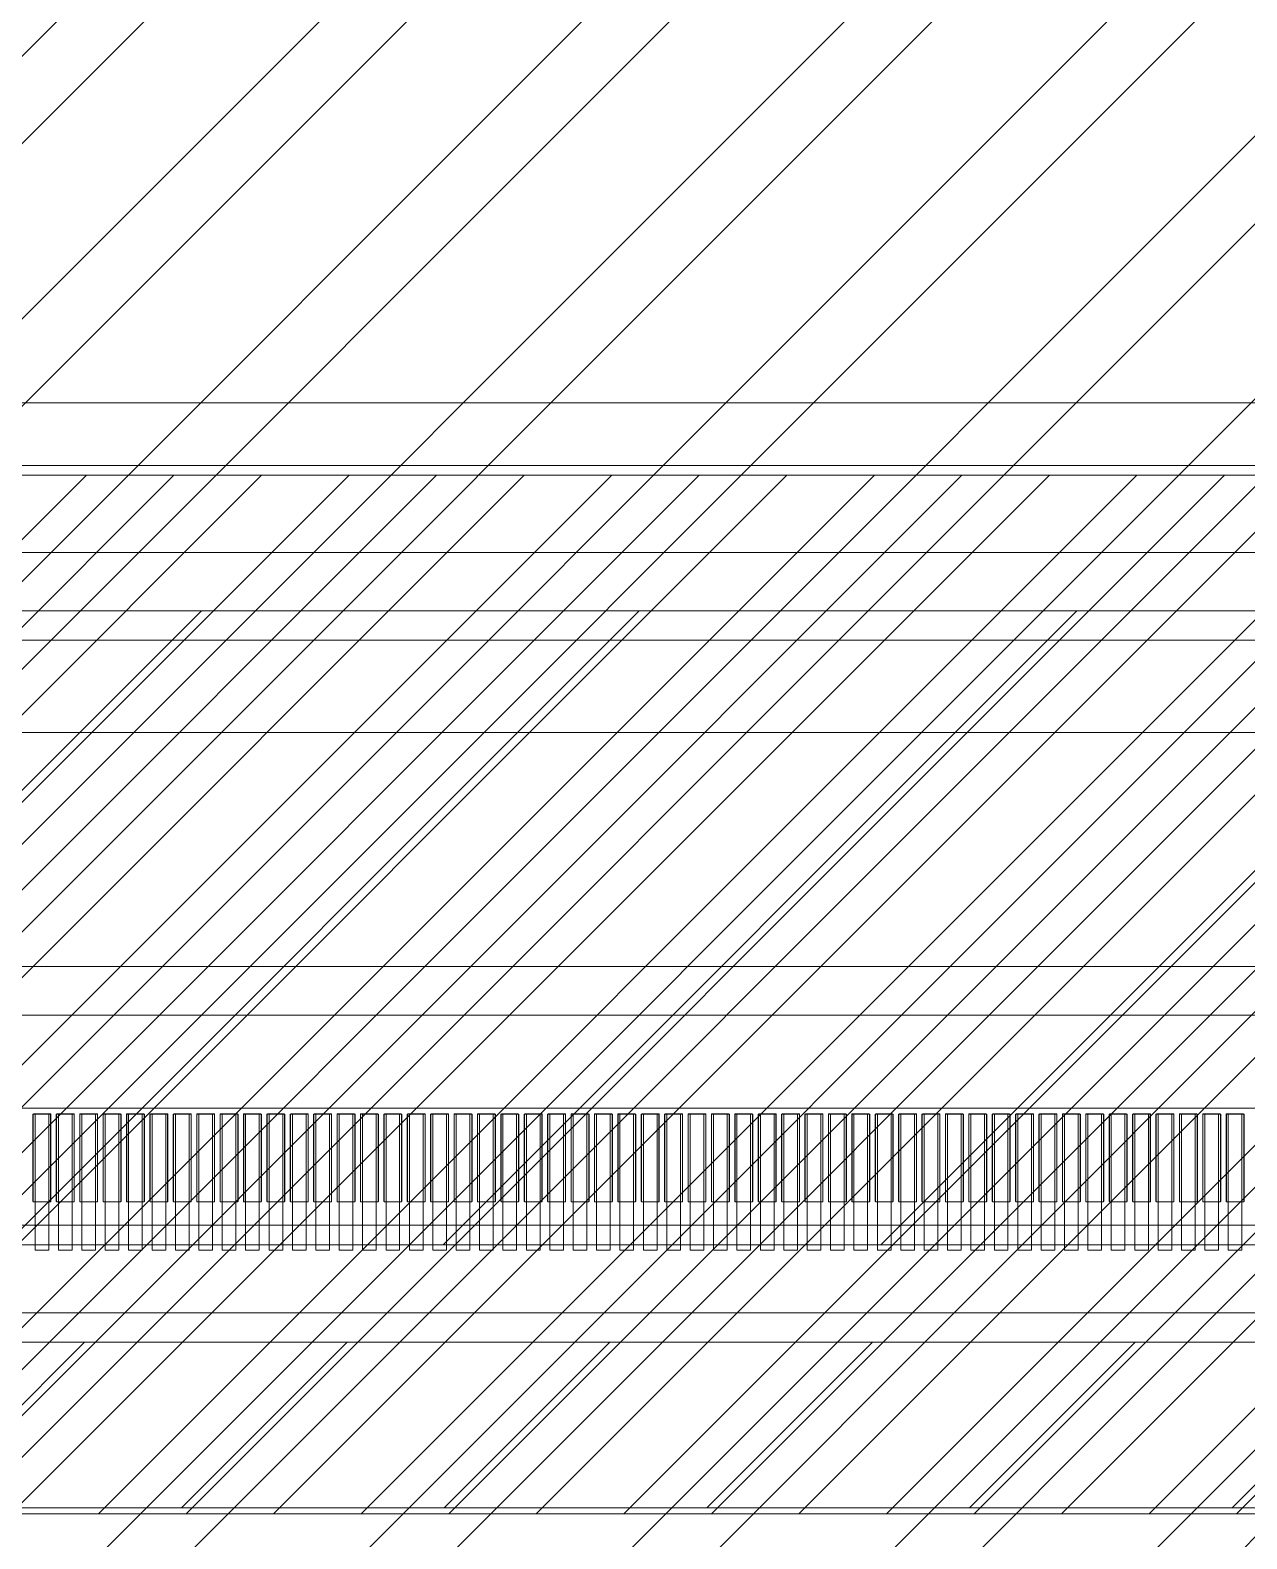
# Model space of a CAD drawing. Header units: millimetres. Extents: x 1065 to 1969, y -17351 to -16712.
# Drawn here: x 1402.45 to 1408.69, y -17104.09 to -17096.36 of the extents above; entities that cross this region are included whole.
import ezdxf

# ---------------------------------------------------------------- set-up
doc = ezdxf.new("R2010")
doc.units = ezdxf.units.MM
doc.layers.get('0').update_dxf_attribs({"lineweight": 20})
doc.layers.add('_', color=7, linetype='Continuous')
for name, color, linetype, lineweight in [('bl', 7, 'Continuous', 25), ('chip_btm.drawing', 9, 'Continuous', 100), ('chip_top.drawing', 3, 'Continuous', 100), ('DIM', 3, 'Continuous', 20), ('dummy.drawing', 7, 'Continuous', 100), ('epin', 13, 'Continuous', 9), ('FPC', 1, 'Continuous', 13), ('GE.drawing', 6, 'Continuous', 100), ('GE_MASK.drawing', 5, 'Continuous', 100), ('L245.P200', 19, 'Continuous', 100), ('下扩散', 201, 'Continuous', 13)]:
    doc.layers.add(name, color=color, linetype=linetype, lineweight=lineweight)

# ---------------------------------------------------------------- blocks, each defined once
blk = doc.blocks.new('*u15')
at = {"color": 2, "lineweight": 5}
for points in [[(-5.8447, 0.3488), (-5.9147, 0.3488), (-5.9147, -0.3512), (-5.8447, -0.3512)], [(-5.7247, 0.3488), (-5.7947, 0.3488), (-5.7947, -0.3512), (-5.7247, -0.3512)], [(-5.6047, 0.3488), (-5.6747, 0.3488), (-5.6747, -0.3512), (-5.6047, -0.3512)], [(-5.4847, 0.3488), (-5.5547, 0.3488), (-5.5547, -0.3512), (-5.4847, -0.3512)], [(-5.3647, 0.3488), (-5.4347, 0.3488), (-5.4347, -0.3512), (-5.3647, -0.3512)], [(-5.2447, 0.3488), (-5.3147, 0.3488), (-5.3147, -0.3512), (-5.2447, -0.3512)], [(-5.1247, 0.3488), (-5.1947, 0.3488), (-5.1947, -0.3512), (-5.1247, -0.3512)], [(-5.0047, 0.3488), (-5.0747, 0.3488), (-5.0747, -0.3512), (-5.0047, -0.3512)], [(-4.8847, 0.3488), (-4.9547, 0.3488), (-4.9547, -0.3512), (-4.8847, -0.3512)], [(-4.7647, 0.3488), (-4.8347, 0.3488), (-4.8347, -0.3512), (-4.7647, -0.3512)], [(-4.6447, 0.3488), (-4.7147, 0.3488), (-4.7147, -0.3512), (-4.6447, -0.3512)], [(-4.5247, 0.3488), (-4.5947, 0.3488), (-4.5947, -0.3512), (-4.5247, -0.3512)], [(-4.4047, 0.3488), (-4.4747, 0.3488), (-4.4747, -0.3512), (-4.4047, -0.3512)], [(-4.2847, 0.3488), (-4.3547, 0.3488), (-4.3547, -0.3512), (-4.2847, -0.3512)], [(-4.1647, 0.3488), (-4.2347, 0.3488), (-4.2347, -0.3512), (-4.1647, -0.3512)], [(-4.0447, 0.3488), (-4.1147, 0.3488), (-4.1147, -0.3512), (-4.0447, -0.3512)], [(-3.9247, 0.3488), (-3.9947, 0.3488), (-3.9947, -0.3512), (-3.9247, -0.3512)], [(-3.8047, 0.3488), (-3.8747, 0.3488), (-3.8747, -0.3512), (-3.8047, -0.3512)], [(-3.6847, 0.3488), (-3.7547, 0.3488), (-3.7547, -0.3512), (-3.6847, -0.3512)], [(-3.5647, 0.3488), (-3.6347, 0.3488), (-3.6347, -0.3512), (-3.5647, -0.3512)], [(-3.4447, 0.3488), (-3.5147, 0.3488), (-3.5147, -0.3512), (-3.4447, -0.3512)], [(-3.3247, 0.3488), (-3.3947, 0.3488), (-3.3947, -0.3512), (-3.3247, -0.3512)], [(-3.2047, 0.3488), (-3.2747, 0.3488), (-3.2747, -0.3512), (-3.2047, -0.3512)], [(-3.0847, 0.3488), (-3.1547, 0.3488), (-3.1547, -0.3512), (-3.0847, -0.3512)], [(-2.9647, 0.3488), (-3.0347, 0.3488), (-3.0347, -0.3512), (-2.9647, -0.3512)], [(-2.8447, 0.3488), (-2.9147, 0.3488), (-2.9147, -0.3512), (-2.8447, -0.3512)], [(-2.7247, 0.3488), (-2.7947, 0.3488), (-2.7947, -0.3512), (-2.7247, -0.3512)], [(-2.6047, 0.3488), (-2.6747, 0.3488), (-2.6747, -0.3512), (-2.6047, -0.3512)], [(-2.4847, 0.3488), (-2.5547, 0.3488), (-2.5547, -0.3512), (-2.4847, -0.3512)], [(-2.3647, 0.3488), (-2.4347, 0.3488), (-2.4347, -0.3512), (-2.3647, -0.3512)], [(-2.2447, 0.3488), (-2.3147, 0.3488), (-2.3147, -0.3512), (-2.2447, -0.3512)], [(-2.1247, 0.3488), (-2.1947, 0.3488), (-2.1947, -0.3512), (-2.1247, -0.3512)], [(-2.0047, 0.3488), (-2.0747, 0.3488), (-2.0747, -0.3512), (-2.0047, -0.3512)], [(-1.8847, 0.3488), (-1.9547, 0.3488), (-1.9547, -0.3512), (-1.8847, -0.3512)], [(-1.7647, 0.3488), (-1.8347, 0.3488), (-1.8347, -0.3512), (-1.7647, -0.3512)], [(-1.6447, 0.3488), (-1.7147, 0.3488), (-1.7147, -0.3512), (-1.6447, -0.3512)], [(-1.5247, 0.3488), (-1.5947, 0.3488), (-1.5947, -0.3512), (-1.5247, -0.3512)], [(-1.4047, 0.3488), (-1.4747, 0.3488), (-1.4747, -0.3512), (-1.4047, -0.3512)], [(-1.2847, 0.3488), (-1.3547, 0.3488), (-1.3547, -0.3512), (-1.2847, -0.3512)], [(-1.1647, 0.3488), (-1.2347, 0.3488), (-1.2347, -0.3512), (-1.1647, -0.3512)], [(-1.0447, 0.3488), (-1.1147, 0.3488), (-1.1147, -0.3512), (-1.0447, -0.3512)], [(-0.9247, 0.3488), (-0.9947, 0.3488), (-0.9947, -0.3512), (-0.9247, -0.3512)], [(-0.8047, 0.3488), (-0.8747, 0.3488), (-0.8747, -0.3512), (-0.8047, -0.3512)], [(-0.6847, 0.3488), (-0.7547, 0.3488), (-0.7547, -0.3512), (-0.6847, -0.3512)], [(-0.5647, 0.3488), (-0.6347, 0.3488), (-0.6347, -0.3512), (-0.5647, -0.3512)], [(-0.4447, 0.3488), (-0.5147, 0.3488), (-0.5147, -0.3512), (-0.4447, -0.3512)], [(-0.3247, 0.3488), (-0.3947, 0.3488), (-0.3947, -0.3512), (-0.3247, -0.3512)], [(-0.2047, 0.3488), (-0.2747, 0.3488), (-0.2747, -0.3512), (-0.2047, -0.3512)], [(-0.0847, 0.3488), (-0.1547, 0.3488), (-0.1547, -0.3512), (-0.0847, -0.3512)], [(0.0353, 0.3488), (-0.0347, 0.3488), (-0.0347, -0.3512), (0.0353, -0.3512)], [(0.1553, 0.3488), (0.0853, 0.3488), (0.0853, -0.3512), (0.1553, -0.3512)], [(0.2753, 0.3488), (0.2053, 0.3488), (0.2053, -0.3512), (0.2753, -0.3512)]]:
    blk.add_lwpolyline(points, close=True, dxfattribs=at)
blk = doc.blocks.new('*u17')
at = {"color": 2, "lineweight": 5}
blk.add_lwpolyline([(-137.98, 90.1768), (-0.98, 90.1768), (-0.98, -130.2232), (-137.98, -130.2232)], close=True, dxfattribs=at)
at = {"layer": 'chip_btm.drawing', "color": 4, "linetype": 'Continuous', "lineweight": 5}
blk.add_lwpolyline([(-138.96, -134.1192), (0, -134.1192), (0, 91.0568), (-138.96, 91.0568)], close=True, dxfattribs=at)
at = {"layer": 'chip_top.drawing', "color": 125, "linetype": 'Continuous', "lineweight": 5}
blk.add_lwpolyline([(-138.96, -131.1192), (0, -131.1192), (0, 91.0568), (-138.96, 91.0568)], close=True, dxfattribs=at)
blk.add_lwpolyline([(-138.96, -131.1192), (0, -131.1192), (0, 91.0568), (-138.96, 91.0568)], close=True, dxfattribs=at)
at = {"layer": 'chip_top.drawing', "color": 4, "linetype": 'Continuous', "lineweight": 5}
blk.add_lwpolyline([(-138.96, -131.1192), (0, -131.1192), (0, 91.0568), (-138.96, 91.0568)], close=True, dxfattribs=at)
at = {"layer": 'dummy.drawing', "color": 2, "linetype": 'Continuous', "lineweight": 5}
for points in [[(-72.885, -133.9992), (-72.795, -133.9992), (-72.795, -133.5492), (-72.885, -133.5492)], [(-72.765, -133.9992), (-72.675, -133.9992), (-72.675, -133.5492), (-72.765, -133.5492)], [(-72.645, -133.9992), (-72.555, -133.9992), (-72.555, -133.5492), (-72.645, -133.5492)], [(-72.525, -133.9992), (-72.435, -133.9992), (-72.435, -133.5492), (-72.525, -133.5492)], [(-72.405, -133.9992), (-72.315, -133.9992), (-72.315, -133.5492), (-72.405, -133.5492)], [(-72.285, -133.9992), (-72.195, -133.9992), (-72.195, -133.5492), (-72.285, -133.5492)], [(-72.165, -133.9992), (-72.075, -133.9992), (-72.075, -133.5492), (-72.165, -133.5492)], [(-72.045, -133.9992), (-71.955, -133.9992), (-71.955, -133.5492), (-72.045, -133.5492)], [(-71.925, -133.9992), (-71.835, -133.9992), (-71.835, -133.5492), (-71.925, -133.5492)], [(-71.805, -133.9992), (-71.715, -133.9992), (-71.715, -133.5492), (-71.805, -133.5492)], [(-71.685, -133.9992), (-71.595, -133.9992), (-71.595, -133.5492), (-71.685, -133.5492)], [(-71.565, -133.9992), (-71.475, -133.9992), (-71.475, -133.5492), (-71.565, -133.5492)], [(-71.445, -133.9992), (-71.355, -133.9992), (-71.355, -133.5492), (-71.445, -133.5492)], [(-71.325, -133.9992), (-71.235, -133.9992), (-71.235, -133.5492), (-71.325, -133.5492)], [(-71.205, -133.9992), (-71.115, -133.9992), (-71.115, -133.5492), (-71.205, -133.5492)], [(-71.085, -133.9992), (-70.995, -133.9992), (-70.995, -133.5492), (-71.085, -133.5492)], [(-70.965, -133.9992), (-70.875, -133.9992), (-70.875, -133.5492), (-70.965, -133.5492)], [(-70.845, -133.9992), (-70.755, -133.9992), (-70.755, -133.5492), (-70.845, -133.5492)], [(-70.725, -133.9992), (-70.635, -133.9992), (-70.635, -133.5492), (-70.725, -133.5492)], [(-70.605, -133.9992), (-70.515, -133.9992), (-70.515, -133.5492), (-70.605, -133.5492)], [(-70.485, -133.9992), (-70.395, -133.9992), (-70.395, -133.5492), (-70.485, -133.5492)], [(-70.365, -133.9992), (-70.275, -133.9992), (-70.275, -133.5492), (-70.365, -133.5492)], [(-70.245, -133.9992), (-70.155, -133.9992), (-70.155, -133.5492), (-70.245, -133.5492)], [(-70.125, -133.9992), (-70.035, -133.9992), (-70.035, -133.5492), (-70.125, -133.5492)], [(-70.005, -133.9992), (-69.915, -133.9992), (-69.915, -133.5492), (-70.005, -133.5492)], [(-69.885, -133.9992), (-69.795, -133.9992), (-69.795, -133.5492), (-69.885, -133.5492)], [(-69.765, -133.9992), (-69.675, -133.9992), (-69.675, -133.5492), (-69.765, -133.5492)], [(-69.645, -133.9992), (-69.555, -133.9992), (-69.555, -133.5492), (-69.645, -133.5492)], [(-69.525, -133.9992), (-69.435, -133.9992), (-69.435, -133.5492), (-69.525, -133.5492)], [(-69.405, -133.9992), (-69.315, -133.9992), (-69.315, -133.5492), (-69.405, -133.5492)], [(-69.285, -133.9992), (-69.195, -133.9992), (-69.195, -133.5492), (-69.285, -133.5492)], [(-69.165, -133.9992), (-69.075, -133.9992), (-69.075, -133.5492), (-69.165, -133.5492)], [(-69.045, -133.9992), (-68.955, -133.9992), (-68.955, -133.5492), (-69.045, -133.5492)], [(-68.925, -133.9992), (-68.835, -133.9992), (-68.835, -133.5492), (-68.925, -133.5492)], [(-68.805, -133.9992), (-68.715, -133.9992), (-68.715, -133.5492), (-68.805, -133.5492)], [(-68.685, -133.9992), (-68.595, -133.9992), (-68.595, -133.5492), (-68.685, -133.5492)], [(-68.565, -133.9992), (-68.475, -133.9992), (-68.475, -133.5492), (-68.565, -133.5492)], [(-68.445, -133.9992), (-68.355, -133.9992), (-68.355, -133.5492), (-68.445, -133.5492)], [(-68.325, -133.9992), (-68.235, -133.9992), (-68.235, -133.5492), (-68.325, -133.5492)], [(-68.205, -133.9992), (-68.115, -133.9992), (-68.115, -133.5492), (-68.205, -133.5492)], [(-68.085, -133.9992), (-67.995, -133.9992), (-67.995, -133.5492), (-68.085, -133.5492)], [(-67.965, -133.9992), (-67.875, -133.9992), (-67.875, -133.5492), (-67.965, -133.5492)], [(-67.845, -133.9992), (-67.755, -133.9992), (-67.755, -133.5492), (-67.845, -133.5492)], [(-67.725, -133.9992), (-67.635, -133.9992), (-67.635, -133.5492), (-67.725, -133.5492)], [(-67.605, -133.9992), (-67.515, -133.9992), (-67.515, -133.5492), (-67.605, -133.5492)], [(-67.485, -133.9992), (-67.395, -133.9992), (-67.395, -133.5492), (-67.485, -133.5492)], [(-67.365, -133.9992), (-67.275, -133.9992), (-67.275, -133.5492), (-67.365, -133.5492)], [(-67.245, -133.9992), (-67.155, -133.9992), (-67.155, -133.5492), (-67.245, -133.5492)], [(-67.125, -133.9992), (-67.035, -133.9992), (-67.035, -133.5492), (-67.125, -133.5492)], [(-67.005, -133.9992), (-66.915, -133.9992), (-66.915, -133.5492), (-67.005, -133.5492)], [(-66.885, -133.9992), (-66.795, -133.9992), (-66.795, -133.5492), (-66.885, -133.5492)], [(-66.765, -133.9992), (-66.675, -133.9992), (-66.675, -133.5492), (-66.765, -133.5492)]]:
    blk.add_lwpolyline(points, close=True, dxfattribs=at)
at = {"layer": 'GE.drawing', "color": 2, "linetype": 'Continuous', "lineweight": 5}
for points in [[(-72.797, -133.9992), (-72.795, -133.9972), (-72.795, -133.5512), (-72.797, -133.5492), (-72.883, -133.5492), (-72.885, -133.5512), (-72.885, -133.9972), (-72.883, -133.9992)], [(-72.677, -133.9992), (-72.675, -133.9972), (-72.675, -133.5512), (-72.677, -133.5492), (-72.763, -133.5492), (-72.765, -133.5512), (-72.765, -133.9972), (-72.763, -133.9992)], [(-72.557, -133.9992), (-72.555, -133.9972), (-72.555, -133.5512), (-72.557, -133.5492), (-72.643, -133.5492), (-72.645, -133.5512), (-72.645, -133.9972), (-72.643, -133.9992)], [(-72.437, -133.9992), (-72.435, -133.9972), (-72.435, -133.5512), (-72.437, -133.5492), (-72.523, -133.5492), (-72.525, -133.5512), (-72.525, -133.9972), (-72.523, -133.9992)], [(-72.317, -133.9992), (-72.315, -133.9972), (-72.315, -133.5512), (-72.317, -133.5492), (-72.403, -133.5492), (-72.405, -133.5512), (-72.405, -133.9972), (-72.403, -133.9992)], [(-72.197, -133.9992), (-72.195, -133.9972), (-72.195, -133.5512), (-72.197, -133.5492), (-72.283, -133.5492), (-72.285, -133.5512), (-72.285, -133.9972), (-72.283, -133.9992)], [(-72.077, -133.9992), (-72.075, -133.9972), (-72.075, -133.5512), (-72.077, -133.5492), (-72.163, -133.5492), (-72.165, -133.5512), (-72.165, -133.9972), (-72.163, -133.9992)], [(-71.957, -133.9992), (-71.955, -133.9972), (-71.955, -133.5512), (-71.957, -133.5492), (-72.043, -133.5492), (-72.045, -133.5512), (-72.045, -133.9972), (-72.043, -133.9992)], [(-71.837, -133.9992), (-71.835, -133.9972), (-71.835, -133.5512), (-71.837, -133.5492), (-71.923, -133.5492), (-71.925, -133.5512), (-71.925, -133.9972), (-71.923, -133.9992)], [(-71.717, -133.9992), (-71.715, -133.9972), (-71.715, -133.5512), (-71.717, -133.5492), (-71.803, -133.5492), (-71.805, -133.5512), (-71.805, -133.9972), (-71.803, -133.9992)], [(-71.597, -133.9992), (-71.595, -133.9972), (-71.595, -133.5512), (-71.597, -133.5492), (-71.683, -133.5492), (-71.685, -133.5512), (-71.685, -133.9972), (-71.683, -133.9992)], [(-71.477, -133.9992), (-71.475, -133.9972), (-71.475, -133.5512), (-71.477, -133.5492), (-71.563, -133.5492), (-71.565, -133.5512), (-71.565, -133.9972), (-71.563, -133.9992)], [(-71.357, -133.9992), (-71.355, -133.9972), (-71.355, -133.5512), (-71.357, -133.5492), (-71.443, -133.5492), (-71.445, -133.5512), (-71.445, -133.9972), (-71.443, -133.9992)], [(-71.237, -133.9992), (-71.235, -133.9972), (-71.235, -133.5512), (-71.237, -133.5492), (-71.323, -133.5492), (-71.325, -133.5512), (-71.325, -133.9972), (-71.323, -133.9992)], [(-71.117, -133.9992), (-71.115, -133.9972), (-71.115, -133.5512), (-71.117, -133.5492), (-71.203, -133.5492), (-71.205, -133.5512), (-71.205, -133.9972), (-71.203, -133.9992)], [(-70.997, -133.9992), (-70.995, -133.9972), (-70.995, -133.5512), (-70.997, -133.5492), (-71.083, -133.5492), (-71.085, -133.5512), (-71.085, -133.9972), (-71.083, -133.9992)], [(-70.877, -133.9992), (-70.875, -133.9972), (-70.875, -133.5512), (-70.877, -133.5492), (-70.963, -133.5492), (-70.965, -133.5512), (-70.965, -133.9972), (-70.963, -133.9992)], [(-70.757, -133.9992), (-70.755, -133.9972), (-70.755, -133.5512), (-70.757, -133.5492), (-70.843, -133.5492), (-70.845, -133.5512), (-70.845, -133.9972), (-70.843, -133.9992)], [(-70.637, -133.9992), (-70.635, -133.9972), (-70.635, -133.5512), (-70.637, -133.5492), (-70.723, -133.5492), (-70.725, -133.5512), (-70.725, -133.9972), (-70.723, -133.9992)], [(-70.517, -133.9992), (-70.515, -133.9972), (-70.515, -133.5512), (-70.517, -133.5492), (-70.603, -133.5492), (-70.605, -133.5512), (-70.605, -133.9972), (-70.603, -133.9992)], [(-70.397, -133.9992), (-70.395, -133.9972), (-70.395, -133.5512), (-70.397, -133.5492), (-70.483, -133.5492), (-70.485, -133.5512), (-70.485, -133.9972), (-70.483, -133.9992)], [(-70.277, -133.9992), (-70.275, -133.9972), (-70.275, -133.5512), (-70.277, -133.5492), (-70.363, -133.5492), (-70.365, -133.5512), (-70.365, -133.9972), (-70.363, -133.9992)], [(-70.157, -133.9992), (-70.155, -133.9972), (-70.155, -133.5512), (-70.157, -133.5492), (-70.243, -133.5492), (-70.245, -133.5512), (-70.245, -133.9972), (-70.243, -133.9992)], [(-70.037, -133.9992), (-70.035, -133.9972), (-70.035, -133.5512), (-70.037, -133.5492), (-70.123, -133.5492), (-70.125, -133.5512), (-70.125, -133.9972), (-70.123, -133.9992)], [(-69.917, -133.9992), (-69.915, -133.9972), (-69.915, -133.5512), (-69.917, -133.5492), (-70.003, -133.5492), (-70.005, -133.5512), (-70.005, -133.9972), (-70.003, -133.9992)], [(-69.797, -133.9992), (-69.795, -133.9972), (-69.795, -133.5512), (-69.797, -133.5492), (-69.883, -133.5492), (-69.885, -133.5512), (-69.885, -133.9972), (-69.883, -133.9992)], [(-69.677, -133.9992), (-69.675, -133.9972), (-69.675, -133.5512), (-69.677, -133.5492), (-69.763, -133.5492), (-69.765, -133.5512), (-69.765, -133.9972), (-69.763, -133.9992)], [(-69.557, -133.9992), (-69.555, -133.9972), (-69.555, -133.5512), (-69.557, -133.5492), (-69.643, -133.5492), (-69.645, -133.5512), (-69.645, -133.9972), (-69.643, -133.9992)], [(-69.437, -133.9992), (-69.435, -133.9972), (-69.435, -133.5512), (-69.437, -133.5492), (-69.523, -133.5492), (-69.525, -133.5512), (-69.525, -133.9972), (-69.523, -133.9992)], [(-69.317, -133.9992), (-69.315, -133.9972), (-69.315, -133.5512), (-69.317, -133.5492), (-69.403, -133.5492), (-69.405, -133.5512), (-69.405, -133.9972), (-69.403, -133.9992)], [(-69.197, -133.9992), (-69.195, -133.9972), (-69.195, -133.5512), (-69.197, -133.5492), (-69.283, -133.5492), (-69.285, -133.5512), (-69.285, -133.9972), (-69.283, -133.9992)], [(-69.077, -133.9992), (-69.075, -133.9972), (-69.075, -133.5512), (-69.077, -133.5492), (-69.163, -133.5492), (-69.165, -133.5512), (-69.165, -133.9972), (-69.163, -133.9992)], [(-68.957, -133.9992), (-68.955, -133.9972), (-68.955, -133.5512), (-68.957, -133.5492), (-69.043, -133.5492), (-69.045, -133.5512), (-69.045, -133.9972), (-69.043, -133.9992)], [(-68.837, -133.9992), (-68.835, -133.9972), (-68.835, -133.5512), (-68.837, -133.5492), (-68.923, -133.5492), (-68.925, -133.5512), (-68.925, -133.9972), (-68.923, -133.9992)], [(-68.717, -133.9992), (-68.715, -133.9972), (-68.715, -133.5512), (-68.717, -133.5492), (-68.803, -133.5492), (-68.805, -133.5512), (-68.805, -133.9972), (-68.803, -133.9992)], [(-68.597, -133.9992), (-68.595, -133.9972), (-68.595, -133.5512), (-68.597, -133.5492), (-68.683, -133.5492), (-68.685, -133.5512), (-68.685, -133.9972), (-68.683, -133.9992)], [(-68.477, -133.9992), (-68.475, -133.9972), (-68.475, -133.5512), (-68.477, -133.5492), (-68.563, -133.5492), (-68.565, -133.5512), (-68.565, -133.9972), (-68.563, -133.9992)], [(-68.357, -133.9992), (-68.355, -133.9972), (-68.355, -133.5512), (-68.357, -133.5492), (-68.443, -133.5492), (-68.445, -133.5512), (-68.445, -133.9972), (-68.443, -133.9992)], [(-68.237, -133.9992), (-68.235, -133.9972), (-68.235, -133.5512), (-68.237, -133.5492), (-68.323, -133.5492), (-68.325, -133.5512), (-68.325, -133.9972), (-68.323, -133.9992)], [(-68.117, -133.9992), (-68.115, -133.9972), (-68.115, -133.5512), (-68.117, -133.5492), (-68.203, -133.5492), (-68.205, -133.5512), (-68.205, -133.9972), (-68.203, -133.9992)], [(-67.997, -133.9992), (-67.995, -133.9972), (-67.995, -133.5512), (-67.997, -133.5492), (-68.083, -133.5492), (-68.085, -133.5512), (-68.085, -133.9972), (-68.083, -133.9992)], [(-67.877, -133.9992), (-67.875, -133.9972), (-67.875, -133.5512), (-67.877, -133.5492), (-67.963, -133.5492), (-67.965, -133.5512), (-67.965, -133.9972), (-67.963, -133.9992)], [(-67.757, -133.9992), (-67.755, -133.9972), (-67.755, -133.5512), (-67.757, -133.5492), (-67.843, -133.5492), (-67.845, -133.5512), (-67.845, -133.9972), (-67.843, -133.9992)], [(-67.637, -133.9992), (-67.635, -133.9972), (-67.635, -133.5512), (-67.637, -133.5492), (-67.723, -133.5492), (-67.725, -133.5512), (-67.725, -133.9972), (-67.723, -133.9992)], [(-67.517, -133.9992), (-67.515, -133.9972), (-67.515, -133.5512), (-67.517, -133.5492), (-67.603, -133.5492), (-67.605, -133.5512), (-67.605, -133.9972), (-67.603, -133.9992)], [(-67.397, -133.9992), (-67.395, -133.9972), (-67.395, -133.5512), (-67.397, -133.5492), (-67.483, -133.5492), (-67.485, -133.5512), (-67.485, -133.9972), (-67.483, -133.9992)], [(-67.277, -133.9992), (-67.275, -133.9972), (-67.275, -133.5512), (-67.277, -133.5492), (-67.363, -133.5492), (-67.365, -133.5512), (-67.365, -133.9972), (-67.363, -133.9992)], [(-67.157, -133.9992), (-67.155, -133.9972), (-67.155, -133.5512), (-67.157, -133.5492), (-67.243, -133.5492), (-67.245, -133.5512), (-67.245, -133.9972), (-67.243, -133.9992)], [(-67.037, -133.9992), (-67.035, -133.9972), (-67.035, -133.5512), (-67.037, -133.5492), (-67.123, -133.5492), (-67.125, -133.5512), (-67.125, -133.9972), (-67.123, -133.9992)], [(-66.917, -133.9992), (-66.915, -133.9972), (-66.915, -133.5512), (-66.917, -133.5492), (-67.003, -133.5492), (-67.005, -133.5512), (-67.005, -133.9972), (-67.003, -133.9992)], [(-66.797, -133.9992), (-66.795, -133.9972), (-66.795, -133.5512), (-66.797, -133.5492), (-66.883, -133.5492), (-66.885, -133.5512), (-66.885, -133.9972), (-66.883, -133.9992)], [(-66.677, -133.9992), (-66.675, -133.9972), (-66.675, -133.5512), (-66.677, -133.5492), (-66.763, -133.5492), (-66.765, -133.5512), (-66.765, -133.9972), (-66.763, -133.9992)]]:
    blk.add_lwpolyline(points, close=True, dxfattribs=at)
at = {"layer": 'GE_MASK.drawing', "color": 2, "linetype": 'Continuous', "lineweight": 5}
for points in [[(-72.7965, -133.5481), (-72.8835, -133.5481), (-72.8861, -133.5508), (-72.8861, -133.9977), (-72.8835, -134.0003), (-72.7965, -134.0003), (-72.7939, -133.9977), (-72.7939, -133.5508)], [(-72.6765, -133.5481), (-72.7635, -133.5481), (-72.7661, -133.5508), (-72.7661, -133.9977), (-72.7635, -134.0003), (-72.6765, -134.0003), (-72.6739, -133.9977), (-72.6739, -133.5508)], [(-72.5565, -133.5481), (-72.6435, -133.5481), (-72.6461, -133.5508), (-72.6461, -133.9977), (-72.6435, -134.0003), (-72.5565, -134.0003), (-72.5539, -133.9977), (-72.5539, -133.5508)], [(-72.4365, -133.5481), (-72.5235, -133.5481), (-72.5261, -133.5508), (-72.5261, -133.9977), (-72.5235, -134.0003), (-72.4365, -134.0003), (-72.4339, -133.9977), (-72.4339, -133.5508)], [(-72.3165, -133.5481), (-72.4035, -133.5481), (-72.4061, -133.5508), (-72.4061, -133.9977), (-72.4035, -134.0003), (-72.3165, -134.0003), (-72.3139, -133.9977), (-72.3139, -133.5508)], [(-72.1965, -133.5481), (-72.2835, -133.5481), (-72.2861, -133.5508), (-72.2861, -133.9977), (-72.2835, -134.0003), (-72.1965, -134.0003), (-72.1939, -133.9977), (-72.1939, -133.5508)], [(-72.0765, -133.5481), (-72.1635, -133.5481), (-72.1661, -133.5508), (-72.1661, -133.9977), (-72.1635, -134.0003), (-72.0765, -134.0003), (-72.0739, -133.9977), (-72.0739, -133.5508)], [(-71.9565, -133.5481), (-72.0435, -133.5481), (-72.0461, -133.5508), (-72.0461, -133.9977), (-72.0435, -134.0003), (-71.9565, -134.0003), (-71.9539, -133.9977), (-71.9539, -133.5508)], [(-71.8365, -133.5481), (-71.9235, -133.5481), (-71.9261, -133.5508), (-71.9261, -133.9977), (-71.9235, -134.0003), (-71.8365, -134.0003), (-71.8339, -133.9977), (-71.8339, -133.5508)], [(-71.7165, -133.5481), (-71.8035, -133.5481), (-71.8061, -133.5508), (-71.8061, -133.9977), (-71.8035, -134.0003), (-71.7165, -134.0003), (-71.7139, -133.9977), (-71.7139, -133.5508)], [(-71.5965, -133.5481), (-71.6835, -133.5481), (-71.6861, -133.5508), (-71.6861, -133.9977), (-71.6835, -134.0003), (-71.5965, -134.0003), (-71.5939, -133.9977), (-71.5939, -133.5508)], [(-71.4765, -133.5481), (-71.5635, -133.5481), (-71.5661, -133.5508), (-71.5661, -133.9977), (-71.5635, -134.0003), (-71.4765, -134.0003), (-71.4739, -133.9977), (-71.4739, -133.5508)], [(-71.3565, -133.5481), (-71.4435, -133.5481), (-71.4461, -133.5508), (-71.4461, -133.9977), (-71.4435, -134.0003), (-71.3565, -134.0003), (-71.3539, -133.9977), (-71.3539, -133.5508)], [(-71.2365, -133.5481), (-71.3235, -133.5481), (-71.3261, -133.5508), (-71.3261, -133.9977), (-71.3235, -134.0003), (-71.2365, -134.0003), (-71.2339, -133.9977), (-71.2339, -133.5508)], [(-71.1165, -133.5481), (-71.2035, -133.5481), (-71.2061, -133.5508), (-71.2061, -133.9977), (-71.2035, -134.0003), (-71.1165, -134.0003), (-71.1139, -133.9977), (-71.1139, -133.5508)], [(-70.9965, -133.5481), (-71.0835, -133.5481), (-71.0861, -133.5508), (-71.0861, -133.9977), (-71.0835, -134.0003), (-70.9965, -134.0003), (-70.9939, -133.9977), (-70.9939, -133.5508)], [(-70.8765, -133.5481), (-70.9635, -133.5481), (-70.9661, -133.5508), (-70.9661, -133.9977), (-70.9635, -134.0003), (-70.8765, -134.0003), (-70.8739, -133.9977), (-70.8739, -133.5508)], [(-70.7565, -133.5481), (-70.8435, -133.5481), (-70.8461, -133.5508), (-70.8461, -133.9977), (-70.8435, -134.0003), (-70.7565, -134.0003), (-70.7539, -133.9977), (-70.7539, -133.5508)], [(-70.6365, -133.5481), (-70.7235, -133.5481), (-70.7261, -133.5508), (-70.7261, -133.9977), (-70.7235, -134.0003), (-70.6365, -134.0003), (-70.6339, -133.9977), (-70.6339, -133.5508)], [(-70.5165, -133.5481), (-70.6035, -133.5481), (-70.6061, -133.5508), (-70.6061, -133.9977), (-70.6035, -134.0003), (-70.5165, -134.0003), (-70.5139, -133.9977), (-70.5139, -133.5508)], [(-70.3965, -133.5481), (-70.4835, -133.5481), (-70.4861, -133.5508), (-70.4861, -133.9977), (-70.4835, -134.0003), (-70.3965, -134.0003), (-70.3939, -133.9977), (-70.3939, -133.5508)], [(-70.2765, -133.5481), (-70.3635, -133.5481), (-70.3661, -133.5508), (-70.3661, -133.9977), (-70.3635, -134.0003), (-70.2765, -134.0003), (-70.2739, -133.9977), (-70.2739, -133.5508)], [(-70.1565, -133.5481), (-70.2435, -133.5481), (-70.2461, -133.5508), (-70.2461, -133.9977), (-70.2435, -134.0003), (-70.1565, -134.0003), (-70.1539, -133.9977), (-70.1539, -133.5508)], [(-70.0365, -133.5481), (-70.1235, -133.5481), (-70.1261, -133.5508), (-70.1261, -133.9977), (-70.1235, -134.0003), (-70.0365, -134.0003), (-70.0339, -133.9977), (-70.0339, -133.5508)], [(-69.9165, -133.5481), (-70.0035, -133.5481), (-70.0061, -133.5508), (-70.0061, -133.9977), (-70.0035, -134.0003), (-69.9165, -134.0003), (-69.9139, -133.9977), (-69.9139, -133.5508)], [(-69.7965, -133.5481), (-69.8835, -133.5481), (-69.8861, -133.5508), (-69.8861, -133.9977), (-69.8835, -134.0003), (-69.7965, -134.0003), (-69.7939, -133.9977), (-69.7939, -133.5508)], [(-69.6765, -133.5481), (-69.7635, -133.5481), (-69.7661, -133.5508), (-69.7661, -133.9977), (-69.7635, -134.0003), (-69.6765, -134.0003), (-69.6739, -133.9977), (-69.6739, -133.5508)], [(-69.5565, -133.5481), (-69.6435, -133.5481), (-69.6461, -133.5508), (-69.6461, -133.9977), (-69.6435, -134.0003), (-69.5565, -134.0003), (-69.5539, -133.9977), (-69.5539, -133.5508)], [(-69.4365, -133.5481), (-69.5235, -133.5481), (-69.5261, -133.5508), (-69.5261, -133.9977), (-69.5235, -134.0003), (-69.4365, -134.0003), (-69.4339, -133.9977), (-69.4339, -133.5508)], [(-69.3165, -133.5481), (-69.4035, -133.5481), (-69.4061, -133.5508), (-69.4061, -133.9977), (-69.4035, -134.0003), (-69.3165, -134.0003), (-69.3139, -133.9977), (-69.3139, -133.5508)], [(-69.1965, -133.5481), (-69.2835, -133.5481), (-69.2861, -133.5508), (-69.2861, -133.9977), (-69.2835, -134.0003), (-69.1965, -134.0003), (-69.1939, -133.9977), (-69.1939, -133.5508)], [(-69.0765, -133.5481), (-69.1635, -133.5481), (-69.1661, -133.5508), (-69.1661, -133.9977), (-69.1635, -134.0003), (-69.0765, -134.0003), (-69.0739, -133.9977), (-69.0739, -133.5508)], [(-68.9565, -133.5481), (-69.0435, -133.5481), (-69.0461, -133.5508), (-69.0461, -133.9977), (-69.0435, -134.0003), (-68.9565, -134.0003), (-68.9539, -133.9977), (-68.9539, -133.5508)], [(-68.8365, -133.5481), (-68.9235, -133.5481), (-68.9261, -133.5508), (-68.9261, -133.9977), (-68.9235, -134.0003), (-68.8365, -134.0003), (-68.8339, -133.9977), (-68.8339, -133.5508)], [(-68.7165, -133.5481), (-68.8035, -133.5481), (-68.8061, -133.5508), (-68.8061, -133.9977), (-68.8035, -134.0003), (-68.7165, -134.0003), (-68.7139, -133.9977), (-68.7139, -133.5508)], [(-68.5965, -133.5481), (-68.6835, -133.5481), (-68.6861, -133.5508), (-68.6861, -133.9977), (-68.6835, -134.0003), (-68.5965, -134.0003), (-68.5939, -133.9977), (-68.5939, -133.5508)], [(-68.4765, -133.5481), (-68.5635, -133.5481), (-68.5661, -133.5508), (-68.5661, -133.9977), (-68.5635, -134.0003), (-68.4765, -134.0003), (-68.4739, -133.9977), (-68.4739, -133.5508)], [(-68.3565, -133.5481), (-68.4435, -133.5481), (-68.4461, -133.5508), (-68.4461, -133.9977), (-68.4435, -134.0003), (-68.3565, -134.0003), (-68.3539, -133.9977), (-68.3539, -133.5508)], [(-68.2365, -133.5481), (-68.3235, -133.5481), (-68.3261, -133.5508), (-68.3261, -133.9977), (-68.3235, -134.0003), (-68.2365, -134.0003), (-68.2339, -133.9977), (-68.2339, -133.5508)], [(-68.1165, -133.5481), (-68.2035, -133.5481), (-68.2061, -133.5508), (-68.2061, -133.9977), (-68.2035, -134.0003), (-68.1165, -134.0003), (-68.1139, -133.9977), (-68.1139, -133.5508)], [(-67.9965, -133.5481), (-68.0835, -133.5481), (-68.0861, -133.5508), (-68.0861, -133.9977), (-68.0835, -134.0003), (-67.9965, -134.0003), (-67.9939, -133.9977), (-67.9939, -133.5508)], [(-67.8765, -133.5481), (-67.9635, -133.5481), (-67.9661, -133.5508), (-67.9661, -133.9977), (-67.9635, -134.0003), (-67.8765, -134.0003), (-67.8739, -133.9977), (-67.8739, -133.5508)], [(-67.7565, -133.5481), (-67.8435, -133.5481), (-67.8461, -133.5508), (-67.8461, -133.9977), (-67.8435, -134.0003), (-67.7565, -134.0003), (-67.7539, -133.9977), (-67.7539, -133.5508)], [(-67.6365, -133.5481), (-67.7235, -133.5481), (-67.7261, -133.5508), (-67.7261, -133.9977), (-67.7235, -134.0003), (-67.6365, -134.0003), (-67.6339, -133.9977), (-67.6339, -133.5508)], [(-67.5165, -133.5481), (-67.6035, -133.5481), (-67.6061, -133.5508), (-67.6061, -133.9977), (-67.6035, -134.0003), (-67.5165, -134.0003), (-67.5139, -133.9977), (-67.5139, -133.5508)], [(-67.3965, -133.5481), (-67.4835, -133.5481), (-67.4861, -133.5508), (-67.4861, -133.9977), (-67.4835, -134.0003), (-67.3965, -134.0003), (-67.3939, -133.9977), (-67.3939, -133.5508)], [(-67.2765, -133.5481), (-67.3635, -133.5481), (-67.3661, -133.5508), (-67.3661, -133.9977), (-67.3635, -134.0003), (-67.2765, -134.0003), (-67.2739, -133.9977), (-67.2739, -133.5508)], [(-67.1565, -133.5481), (-67.2435, -133.5481), (-67.2461, -133.5508), (-67.2461, -133.9977), (-67.2435, -134.0003), (-67.1565, -134.0003), (-67.1539, -133.9977), (-67.1539, -133.5508)], [(-67.0365, -133.5481), (-67.1235, -133.5481), (-67.1261, -133.5508), (-67.1261, -133.9977), (-67.1235, -134.0003), (-67.0365, -134.0003), (-67.0339, -133.9977), (-67.0339, -133.5508)], [(-66.9165, -133.5481), (-67.0035, -133.5481), (-67.0061, -133.5508), (-67.0061, -133.9977), (-67.0035, -134.0003), (-66.9165, -134.0003), (-66.9139, -133.9977), (-66.9139, -133.5508)], [(-66.7965, -133.5481), (-66.8835, -133.5481), (-66.8861, -133.5508), (-66.8861, -133.9977), (-66.8835, -134.0003), (-66.7965, -134.0003), (-66.7939, -133.9977), (-66.7939, -133.5508)], [(-66.6765, -133.5481), (-66.7635, -133.5481), (-66.7661, -133.5508), (-66.7661, -133.9977), (-66.7635, -134.0003), (-66.6765, -134.0003), (-66.6739, -133.9977), (-66.6739, -133.5508)]]:
    blk.add_lwpolyline(points, close=True, dxfattribs=at)
at = {"layer": 'L245.P200', "color": 4, "linetype": 'Continuous', "lineweight": 5}
blk.add_lwpolyline([(-85.617, -132.7922), (-53.343, -132.7922), (-53.343, -131.5922), (-85.617, -131.5922)], close=True, dxfattribs=at)
at = {"lineweight": 5}
blk.add_blockref('*u15', (-66.9603, -133.897), dxfattribs=at)

msp = doc.modelspace()

# ---------------------------------------------------------------- hatches: boundary and pattern name
h = msp.add_hatch()
h.set_pattern_fill('ANSI32', color=8, scale=0.1)
h.set_pattern_definition([(45, (-455.9367, 11.4647), (-0.67351921, 0.67351921), []), (45, (-455.4877, 11.4647), (-0.67351921, 0.67351921), [])])
h.paths.add_polyline_path([(1485.8713, -16867.3973, 0.414214), (1480.8713, -16862.3973), (1330.8713, -16862.3973, 0.414214), (1325.8713, -16867.3973), (1325.8713, -17107.3973, 0.414214), (1330.8713, -17112.3973), (1480.8713, -17112.3973, 0.414214), (1485.8713, -17107.3973)])
h.paths.add_polyline_path([(1473.8713, -17095.9973), (1337.8713, -17095.9973), (1337.8713, -16878.7973), (1473.8713, -16878.7973)], flags=16)
at = {"lineweight": 5}
h = msp.add_hatch(dxfattribs=at)
h.set_pattern_fill('ANSI31', color=5, scale=0.1)
h.set_pattern_definition([(45, (-478.47855, 802.74867), (-0.224506403, 0.224506403), [])])
h.paths.add_polyline_path([(1438.6077, -17103.9653), (1439.2098, -17103.5693), (1475.5013, -17103.5693, 0.414214), (1476.0313, -17103.0393), (1476.0313, -16877.1593, 0.414214), (1475.5013, -16876.6293), (1336.2413, -16876.6293, 0.414214), (1335.7113, -16877.1593), (1335.7113, -17103.0393, 0.414214), (1336.2413, -17103.5693), (1341.0713, -17103.5693), (1386.8713, -17103.5693), (1387.4735, -17103.9653)])
h.paths.add_polyline_path([(1337.3213, -17098.6393), (1337.3213, -16878.1393), (1474.4213, -16878.1393), (1474.4213, -17098.6393)], flags=16)
at = {"ltscale": 100}
h = msp.add_hatch(dxfattribs=at)
h.set_pattern_fill('ANSI31', color=3, scale=0.3)
h.set_pattern_definition([(45, (7349.7901, -40277.6489), (-0.67351921, 0.67351921), [])])
h.paths.add_polyline_path([(1402.2697, -17107.383), (1409.4554, -17107.383), (1409.4554, -17104.4878), (1402.2697, -17104.4878)], flags=24)
edge = h.paths.add_edge_path()
edge.add_line((1389.4062, -17103.9353), (1422.3362, -17103.9353))
edge.add_line((1422.3362, -17103.9353), (1422.3362, -17103.5853))
edge.add_arc((1421.8362, -17103.5853), 0.5, 0, 90)
edge.add_line((1421.8362, -17103.0853), (1389.9062, -17103.0853))
edge.add_arc((1389.9062, -17103.5853), 0.5, 90, 180)
edge.add_line((1389.4062, -17103.5853), (1389.4062, -17103.9353))
at = {"layer": 'DIM'}
h = msp.add_hatch(dxfattribs=at)
h.set_pattern_fill('ANSI31', color=2, scale=0.5, style=0)
h.set_pattern_definition([(45, (-2821.6551, -8246.8216), (-1.12253202, 1.12253202), [])])
h.paths.add_polyline_path([(1475.3813, -17102.5853), (1475.3813, -17099.3353), (1336.3613, -17099.3353), (1336.3613, -17102.5853)])

# ---------------------------------------------------------------- linework, layer by layer
at = {"color": 30, "lineweight": 5}
msp.add_line((1388.6062, -17103.9353), (1423.1362, -17103.9353), dxfattribs=at)
at = {"color": 5, "lineweight": 5}
msp.add_line((1438.6077, -17103.9653), (1387.4735, -17103.9653), dxfattribs=at)
msp.add_lwpolyline([(1337.3213, -16878.1393), (1474.4213, -16878.1393), (1474.4213, -17098.6393), (1337.3213, -17098.6393)], close=True, dxfattribs=at)
at = {"color": 5}
msp.add_lwpolyline([(1336.3613, -17095.4853), (1336.3613, -17102.5853), (1475.3813, -17102.5853), (1475.3813, -17095.4853)], dxfattribs=at)
at = {"color": 30}
msp.add_lwpolyline([(1423.1362, -17103.9353), (1423.1362, -17102.0853, 0.414214), (1422.9362, -17101.8853), (1388.8062, -17101.8853, 0.414214), (1388.6062, -17102.0853), (1388.6062, -17103.9353)], format="xyb", dxfattribs=at)
at = {"layer": '_', "color": 142, "linetype": 'Continuous', "lineweight": 0}
for p, q in [((1471.7013, -17099.3353), (1340.0413, -17099.3353)), ((1341.0413, -17102.9353), (1470.7013, -17102.9353))]:
    msp.add_line(p, q, dxfattribs=at)
at = {"layer": 'bl', "color": 2, "lineweight": 5}
msp.add_line((1336.3613, -17099.3353), (1475.3813, -17099.3353), dxfattribs=at)
at = {"layer": 'epin', "color": 3}
msp.add_lwpolyline([(1389.4062, -17103.9353), (1389.4062, -17103.5853, -0.414214), (1389.9062, -17103.0853), (1421.8362, -17103.0853, -0.414214), (1422.3362, -17103.5853), (1422.3362, -17103.9353)], format="xyb", dxfattribs=at)
at = {"layer": 'FPC'}
for p, q in [((1474.5013, -17098.2689), (1337.2413, -17098.2689)), ((1337.2913, -17101.4092), (1433.4687, -17101.4092))]:
    msp.add_line(p, q, dxfattribs=at)
at = {"layer": '下扩散'}
msp.add_lwpolyline([(1474.5013, -16878.1593), (1337.2413, -16878.1593), (1337.2413, -17099.0353), (1474.5013, -17099.0353)], close=True, dxfattribs=at)

# ---------------------------------------------------------------- block references
at = {"lineweight": 5}
msp.add_blockref('*u17', (1475.3513, -16968.366), dxfattribs=at)

doc.saveas('drawing.dxf')
